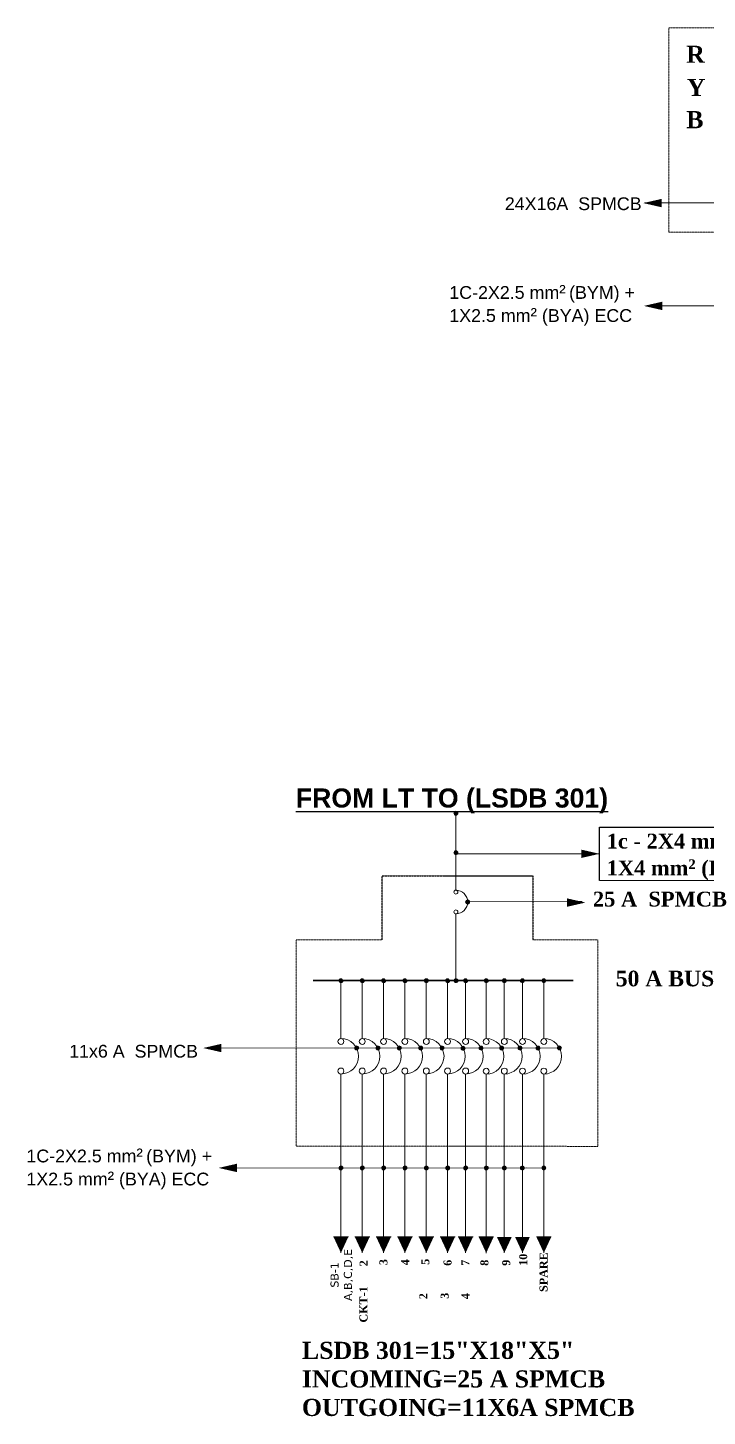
# Model space of a CAD drawing. Header units: inches. Extents: x -12 to 20935469, y -1604 to 24729220.
# Drawn here: x 20826459 to 20826714, y 24656386 to 24656906 of the extents above; entities that cross this region are included whole.
import ezdxf

# ---------------------------------------------------------------- set-up
doc = ezdxf.new("R2010")
doc.units = ezdxf.units.IN
doc.header["$LTSCALE"] = 0.03
doc.header["$MEASUREMENT"] = 0
for name, pattern in [('DASHDOT', [1, 0.5, -0.25, 0, -0.25]), ('DASHDOTX2', [2, 1, -0.5, 0, -0.5]), ('DOT', [0.25, 0, -0.25])]:
    doc.linetypes.add(name, pattern=pattern)
for name, color, linetype in [('AC TEXT', 151, 'DOT'), ('FDB', 5, 'Continuous'), ('H', 154, 'Continuous'), ('SSDB TXT', 7, 'Continuous'), ('TEXT', 7, 'Continuous')]:
    doc.layers.add(name, color=color, linetype=linetype)
for name, color, linetype, lineweight in [('CIRCUIT', 7, 'Continuous', 0), ('CKT-CABLE', 3, 'Continuous', 9), ('ELECT', 8, 'Continuous', 0), ('Power pts', 6, 'DASHDOTX2', 25), ('SB', 1, 'DASHDOT', 30)]:
    doc.layers.add(name, color=color, linetype=linetype, lineweight=lineweight)
doc.styles.add('MtXpl_Swis721_Lt_BT', font='swissl.ttf')
doc.styles.get("Standard").update_dxf_attribs({"font": 'timesbd.ttf'})

# ---------------------------------------------------------------- blocks, each defined once
blk = doc.blocks.new('CIRCUIT')
at = {"layer": 'CIRCUIT'}
h = blk.add_hatch(color=256, dxfattribs=at)
h.dxf.hatch_style = 1
h.paths.add_polyline_path([(-12531.4, -5028.75), (-12534.2, -5028.75), (-12531.4, -5034.78)])
h.paths.add_polyline_path([(-12528.61, -5028.75), (-12531.4, -5028.75), (-12531.4, -5034.78)])
at = {"layer": 'CIRCUIT', "linetype": 'ByBlock', "ltscale": 10}
for p, q in [((-12531.4, -4932.73), (-12531.4, -4954.43)), ((-12531.4, -4967.73), (-12531.4, -5028.75)), ((-12531.4, -5028.75), (-12531.4, -5034.78))]:
    blk.add_line(p, q, dxfattribs=at)
at = {"layer": 'CIRCUIT'}
blk.add_line((-12534.2, -5028.75), (-12528.61, -5028.75), dxfattribs=at)
at = {"layer": 'CIRCUIT', "linetype": 'ByBlock', "ltscale": 10}
for centre in [(-12531.4, -4955.54), (-12531.4, -4966.62)]:
    blk.add_circle(centre, 1.11, dxfattribs=at)
at = {"layer": 'CIRCUIT'}
blk.add_arc((-12531.41, -4961.08), 6.65, 270.0451, 89.9549, dxfattribs=at)
blk = doc.blocks.new('circle')
at = {"layer": 'H'}
h = blk.add_hatch(color=256, dxfattribs=at)
h.dxf.hatch_style = 1
h.paths.add_polyline_path([(20826700.3, 24643785.82, 1), (20826698.81, 24643785.82, 1)])
at = {"layer": 'CIRCUIT'}
blk.add_circle((20826699.55, 24643785.82), 0.744, dxfattribs=at)
blk = doc.blocks.new('LSDB CON')
at = {"layer": 'CIRCUIT'}
for p, q in [((20826699.36, 24647886.92), (20826699.36, 24647858.1)), ((20826699.36, 24647849.16), (20826699.36, 24647834.28)), ((20826699.36, 24647834.28), (20826699.36, 24647824.16))]:
    blk.add_line(p, q, dxfattribs=at)
for centre in [(20826699.36, 24647872.08), (20826699.36, 24647857.35), (20826699.36, 24647849.91)]:
    blk.add_circle(centre, 0.744, dxfattribs=at)
blk.add_arc((20826699.29, 24647853.63), 4.47, 270.9281, 89.0719, dxfattribs=at)
at = {"layer": 'AC TEXT'}
for p in [(-0.19, 4101.11), (-0.19, 4086.26), (4.2, 4067.81), (-0.19, 4038.34)]:
    blk.add_blockref('circle', p, dxfattribs=at)
blk = doc.blocks.new('A')
at = {"layer": 'Power pts'}
for points in [[(20826820.7, 24664131.25), (20826820.7, 24664155.24), (20826877.15, 24664155.24)], [(20826843.37, 24664155.24), (20826877.15, 24664155.24), (20826877.15, 24664131.25)]]:
    blk.add_lwpolyline(points, dxfattribs=at)

msp = doc.modelspace()

# ---------------------------------------------------------------- hatches: boundary and pattern name
at = {"layer": 'CIRCUIT', "linetype": 'ByBlock', "ltscale": 10}
h = msp.add_hatch(color=256, dxfattribs=at)
h.dxf.hatch_style = 1
h.paths.add_polyline_path([(20826637.73, 24656452.83), (20826634.93, 24656452.83), (20826637.73, 24656446.8)])
h.paths.add_polyline_path([(20826640.53, 24656452.83), (20826637.73, 24656452.83), (20826637.73, 24656446.8)])
h = msp.add_hatch(color=256, dxfattribs=at)
h.dxf.hatch_style = 1
h.paths.add_polyline_path([(20826644.54, 24656452.83), (20826641.74, 24656452.83), (20826644.54, 24656446.8)])
h.paths.add_polyline_path([(20826647.33, 24656452.83), (20826644.54, 24656452.83), (20826644.54, 24656446.8)])

# ---------------------------------------------------------------- linework, layer by layer
for p, q in [((20826637.73, 24656548.85), (20826637.73, 24656527.15)), ((20826644.54, 24656548.85), (20826644.54, 24656527.15)), ((20826576.45, 24656529.37), (20826576.45, 24656527.16)), ((20826588.91, 24656523.65), (20826588.91, 24656523.65)), ((20826604.91, 24656523.65), (20826604.91, 24656523.65)), ((20826637.73, 24656513.85), (20826637.73, 24656452.83)), ((20826644.54, 24656513.85), (20826644.54, 24656452.83)), ((20826583.06, 24656478.55), (20826583.06, 24656478.55)), ((20826637.73, 24656452.83), (20826637.73, 24656446.8)), ((20826644.54, 24656452.83), (20826644.54, 24656446.8))]:
    msp.add_line(p, q, dxfattribs=at)
for centre in [(20826637.73, 24656526.04), (20826644.54, 24656526.04), (20826637.73, 24656514.96), (20826644.54, 24656514.96)]:
    msp.add_circle(centre, 1.11, dxfattribs=at)
for centre in [(20826637.73, 24656520.5), (20826644.53, 24656520.5)]:
    msp.add_arc(centre, 6.65, 270.0451, 89.9549, dxfattribs=at)
at = {"layer": 'CKT-CABLE', "transparency": 33554666}
for p, q in [((20826690.29, 24656840.37), (20826802.37, 24656840.37)), ((20826696.92, 24656801.77), (20826820.53, 24656801.77)), ((20826619.56, 24656596.4), (20826673.39, 24656596.4)), ((20826623.95, 24656578.63), (20826666.93, 24656578.48)), ((20826526.95, 24656523.6), (20826659.13, 24656523.66)), ((20826536.52, 24656478.66), (20826653.29, 24656478.59)), ((20826646.17, 24656478.65), (20826653.29, 24656478.62))]:
    msp.add_line(p, q, dxfattribs=at)
at = {"layer": 'CKT-CABLE'}
for points in [[(20826689.84, 24656840.31, 0, 3.14, 0), (20826696.71, 24656840.31, 3.14, 3.14, 0)], [(20826690.05, 24656801.77, 0, 3.14, 0), (20826696.92, 24656801.77, 3.14, 3.14, 0)], [(20826673.42, 24656596.4, 0, 3.14, 0), (20826666.55, 24656596.4, 3.14, 3.14, 0)], [(20826668.15, 24656578.12, 0, 3.14, 0), (20826661.28, 24656578.12, 3.14, 3.14, 0)], [(20826524.81, 24656523.6, 0, 3.14, 0), (20826531.68, 24656523.6, 3.14, 3.14, 0)], [(20826530.58, 24656478.66, 0, 3.14, 0), (20826537.45, 24656478.66, 3.14, 3.14, 0)]]:
    msp.add_lwpolyline(points, format="xyseb", dxfattribs=at)
at = {"layer": 'ELECT', "color": 5, "linetype": 'ByBlock', "lineweight": 35, "ltscale": 10}
for p, q in [((20826566.01, 24656548.86), (20826634.54, 24656548.86)), ((20826632.65, 24656548.85), (20826663.49, 24656548.85))]:
    msp.add_line(p, q, dxfattribs=at)
at = {"layer": 'Power pts', "lineweight": 0}
for points in [[(20826762.28, 24656829.43), (20826699.46, 24656829.43), (20826699.46, 24656906.02), (20826836.77, 24656906.02)], [(20826630.93, 24656486.76), (20826559.74, 24656486.76), (20826559.74, 24656564.16), (20826591.96, 24656564.16)], [(20826648.41, 24656564.16), (20826672.81, 24656564.15), (20826672.81, 24656486.75), (20826617.13, 24656486.76)]]:
    msp.add_lwpolyline(points, dxfattribs=at)
at = {"layer": 'SB', "color": 1, "linetype": 'ByBlock', "lineweight": -2}
msp.add_lwpolyline([(20826673.42, 24656606.43), (20826760.64, 24656606.39), (20826760.64, 24656586.33), (20826673.42, 24656586.37)], close=True, dxfattribs=at)

# ---------------------------------------------------------------- block references
at = {"layer": 'AC TEXT'}
for name, p in [('LSDB CON', (-79.8, 8724.7)), ('circle', (-123.1, 12762.99)), ('circle', (-115.1, 12762.99)), ('circle', (-107.1, 12762.99)), ('circle', (-99.1, 12762.99)), ('circle', (-91.09, 12762.99)), ('circle', (-83.1, 12762.99)), ('circle', (-83.1, 12762.99)), ('circle', (-76.35, 12762.99)), ('circle', (-68.62, 12762.99)), ('circle', (-61.82, 12762.98)), ('circle', (-55.02, 12762.98)), ('circle', (-47.01, 12762.98)), ('circle', (-117.23, 12737.82)), ('circle', (-109.23, 12737.82)), ('circle', (-101.23, 12737.83)), ('circle', (-93.22, 12737.78)), ('circle', (-85.24, 12737.85)), ('circle', (-77.27, 12737.69)), ('circle', (-70.52, 12737.74)), ('circle', (-62.79, 12737.77)), ('circle', (-55.9, 12737.78)), ('circle', (-49.16, 12737.73)), ('circle', (-41.16, 12737.84)), ('circle', (-123.1, 12692.84)), ('circle', (-115.1, 12692.85)), ('circle', (-107.1, 12692.86)), ('circle', (-99.1, 12692.86)), ('circle', (-91.09, 12692.79)), ('circle', (-83.1, 12692.79)), ('circle', (-76.35, 12692.84)), ('circle', (-68.62, 12692.87)), ('circle', (-61.82, 12692.8)), ('circle', (-55.02, 12692.8)), ('circle', (-47.01, 12692.78))]:
    msp.add_blockref(name, p, dxfattribs=at)
at = {"layer": 'CIRCUIT', "linetype": 'ByBlock', "ltscale": 10}
for p in [(20839107.86, 24661481.59), (20839115.86, 24661481.59), (20839123.86, 24661481.59), (20839131.86, 24661481.59), (20839139.87, 24661481.59), (20839147.86, 24661481.59), (20839154.61, 24661481.59), (20839162.33, 24661481.55), (20839183.95, 24661481.58)]:
    msp.add_blockref('CIRCUIT', p, dxfattribs=at)
at = {"layer": 'SSDB TXT'}
msp.add_blockref('A', (-228.74, -7567.08), dxfattribs=at)

# ---------------------------------------------------------------- texts
at = {"layer": 'FDB', "color": 3, "insert": (20826559.56, 24656620.89), "char_height": 7.1503, "width": 320.2943, "attachment_point": 1}
msp.add_mtext('{\\fArial|b1|i0|c0|p34;\\LFROM LT TO (LSDB 301)}', dxfattribs=at)
at = {"layer": 'TEXT', "style": 'MtXpl_Swis721_Lt_BT'}
msp.add_text('11x6 A  SPMCB', height=4.7862, dxfattribs=at).set_placement((20826474.56, 24656520.01))
at = {"layer": 'TEXT', "attachment_point": 1}
for s, insert, char_height, width in [('R', (20826705.93, 24656899.3), 6.41, 63786.5102), ('Y', (20826706.13, 24656886.86), 6.41, 63786.5102), ('B', (20826705.93, 24656874.8), 6.41, 63786.5102), ('{\\fSwis721 Lt BT|b0|i0|c0|p34;24X16A  SPMCB\\P\\H1.00001x;\\C0;\\P\\fArial|b0|i0|c0|p34;\\H0.8571x;\\C256;          }', (20826637.92, 24656842.46), 4.7862, 76.3934), ('{\\fSwis721 Lt BT|b0|i0|c0|p34;\\C0;1C-2X2.5 mm\\H1.0833x;²\\fMS Shell Dlg 2|b0|i0|c0|p0;\\H0.65385x; \\fSwis721 Lt BT|b0|i0|c0|p34;\\H1.4118x;(BYM) +\\P1X2.5 mm\\H1.0833x;²\\H0.92311x; (BYA) ECC\\P\\fArial|b0|i0|c0|p34;\\H0.8571x;\\C256;          }', (20826617.09, 24656809.59), 4.78621, 76.3934), ('50 A BUSBAR', (20826679.51, 24656552.59), 5.8655, 63786.5102), ('{\\fSwis721 Lt BT|b0|i0|c0|p34;\\C0;1C-2X2.5 mm\\H1.0833x;²\\fMS Shell Dlg 2|b0|i0|c0|p0;\\H0.65385x; \\fSwis721 Lt BT|b0|i0|c0|p34;\\H1.4118x;(BYM) +\\P1X2.5 mm\\H1.0833x;²\\H0.92311x; (BYA) ECC\\P\\fArial|b0|i0|c0|p34;\\H0.8571x;\\C256;          }', (20826458.53, 24656485.93), 4.78621, 76.3934), ('LSDB 301=15"X18"X5"\\PINCOMING=25 A SPMCB\\POUTGOING=11X6A SPMCB\\P                        \\P                    ', (20826561.83, 24656413.48), 6.4138, 63786.5102)]:
    msp.add_mtext(s, dxfattribs=dict(at, insert=insert, char_height=char_height, width=width))
at = {"layer": 'TEXT', "color": 0, "char_height": 5.5714, "width": 251.3301, "attachment_point": 1}
for s, insert in [('1c - 2X4 mm{\\H1.0833x;²\\fMS Shell Dlg 2|b0|i0|c0|p0;\\H0.65385x; }(BYM) +\\P1X4 mm{\\H1.0833x;²} (BYA) ECC', (20826676.11, 24656604.41)), ('25 A  SPMCB', (20826670.94, 24656582.21))]:
    msp.add_mtext(s, dxfattribs=dict(at, insert=insert))
at = {"layer": 'TEXT', "insert": (20826572.57, 24656431.13), "char_height": 3, "attachment_point": 1, "rotation": 90}
msp.add_mtext_dynamic_manual_height_columns('\\pxqc;{\\fVerdana|b0|i0|c0|p34;SB-1\\PA,B,C,D,E}', width=14.8534, gutter_width=0.0767, heights=[0], dxfattribs=at)
at = {"layer": 'TEXT', "char_height": 3, "width": 6.6096, "attachment_point": 1, "rotation": 90}
for s, insert in [('\\pxqc;2{\\H0.8571x;\\P          }', (20826583.47, 24656439.6)), ('3{\\H0.8571x;    }', (20826590.89, 24656442.22)), ('\\pxqc;4{\\H0.8571x; \\P       }', (20826599.06, 24656439.99)), ('\\pxqc;5{\\H0.8571x; \\P       }', (20826606.57, 24656440.18)), ('6{\\H0.8571x;     }', (20826614.93, 24656441.98)), ('7', (20826621.57, 24656441.98)), ('8', (20826628.76, 24656441.98)), ('9', (20826636.92, 24656441.98)), ('10', (20826643.3, 24656441.98)), ('SPARE {\\H0.8571x;    }', (20826650.92, 24656432.17)), ('\\pxqc;\\PCKT-1{\\H0.8571x;         }', (20826578.42, 24656424.19)), ('2{\\H0.8571x;  }', (20826605.83, 24656429.44)), ('3{\\H0.8571x;        }', (20826613.83, 24656429.6)), ('4{\\H0.8571x;  }', (20826621.67, 24656429.44))]:
    msp.add_mtext(s, dxfattribs=dict(at, insert=insert))

doc.saveas('drawing.dxf')
